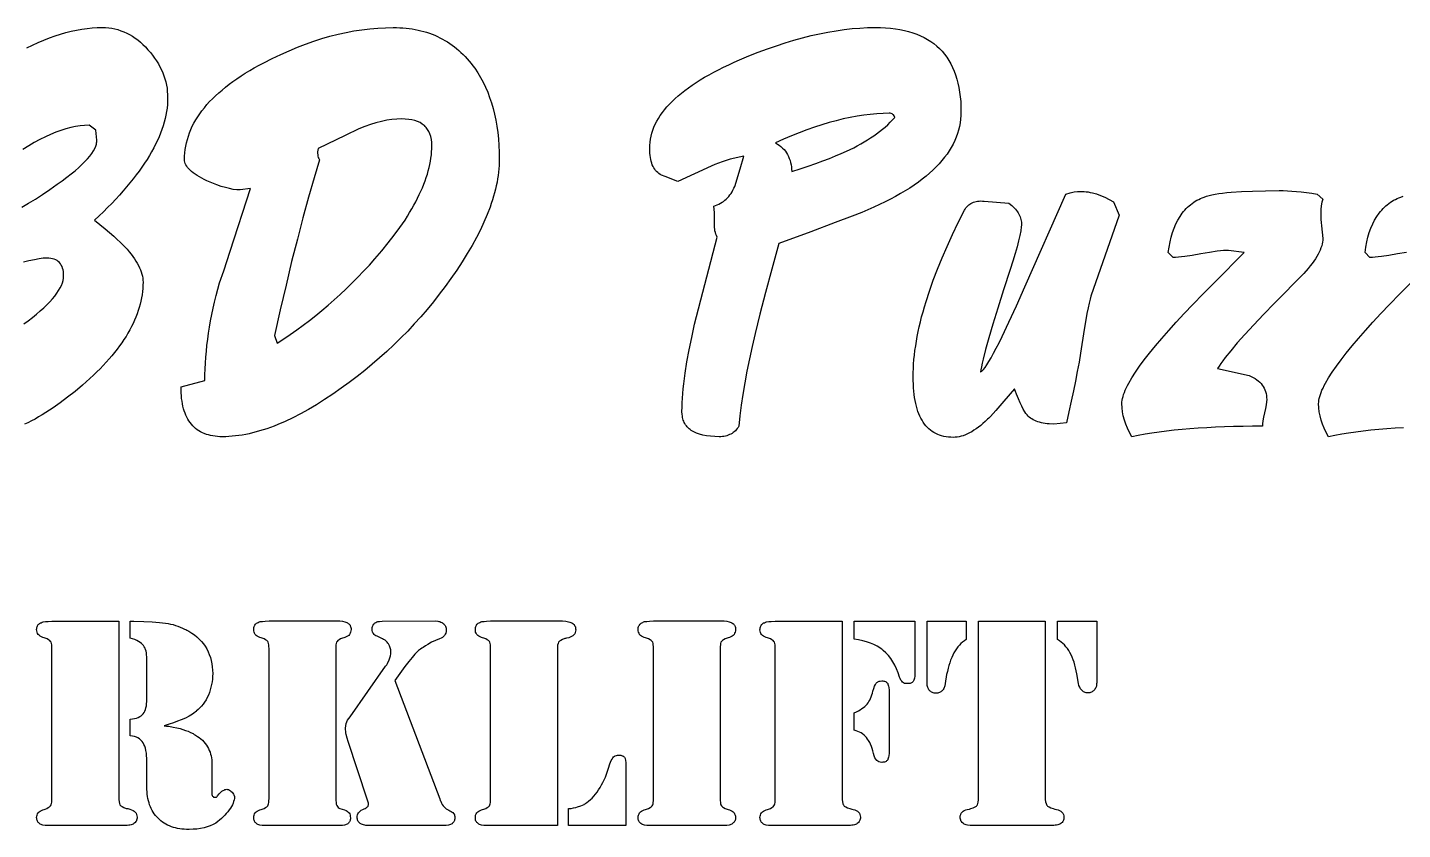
# Model space of a CAD drawing. Extents: x 9 to 960, y -397 to 558.
# Drawn here: x 415.2 to 549.7, y -102.8 to -24.4 of the extents above; entities that cross this region are included whole.
import ezdxf

# ---------------------------------------------------------------- set-up
doc = ezdxf.new("R2010")
doc.units = 0
doc.header["$MEASUREMENT"] = 0
doc.layers.add('TEXT', color=18, linetype='CONTINUOUS')

msp = doc.modelspace()

# ---------------------------------------------------------------- linework, layer by layer
at = {"layer": 'TEXT'}
for points in [[(415.16, -26.41), (415.72, -26.14), (416.28, -25.88), (416.83, -25.65), (417.38, -25.43), (417.92, -25.24), (418.45, -25.06), (418.98, -24.91), (419.51, -24.78), (420.03, -24.67), (420.54, -24.58), (421.05, -24.5), (421.55, -24.45), (422.05, -24.42), (422.54, -24.41), (422.86, -24.42), (423.17, -24.45), (423.47, -24.49), (423.78, -24.55), (424.07, -24.62), (424.36, -24.72), (424.65, -24.83), (424.93, -24.95), (425.21, -25.1), (425.48, -25.26), (425.75, -25.44), (426.01, -25.63), (426.27, -25.84), (426.52, -26.07), (426.77, -26.31), (427.01, -26.58), (427.24, -26.85), (427.46, -27.12), (427.66, -27.4), (427.85, -27.68), (428.03, -27.97), (428.18, -28.25), (428.33, -28.54), (428.45, -28.84), (428.57, -29.13), (428.66, -29.43), (428.75, -29.73), (428.81, -30.04), (428.87, -30.34), (428.9, -30.66), (428.93, -30.97), (428.93, -31.28), (428.93, -31.62), (428.91, -31.95), (428.87, -32.29), (428.82, -32.63), (428.76, -32.97), (428.68, -33.32), (428.59, -33.67), (428.49, -34.02), (428.37, -34.37), (428.24, -34.73), (428.09, -35.09), (427.93, -35.45), (427.76, -35.81), (427.57, -36.18), (427.36, -36.55), (427.15, -36.92), (426.92, -37.3), (426.67, -37.67), (426.41, -38.05), (426.14, -38.44), (425.86, -38.82), (425.56, -39.21), (425.24, -39.6), (424.91, -40), (424.57, -40.39), (424.22, -40.79), (423.85, -41.19), (423.46, -41.6), (423.06, -42.01), (422.65, -42.42), (422.23, -42.83), (421.79, -43.24), (422.82, -44.1), (423.66, -44.82), (424, -45.13), (424.3, -45.41), (424.55, -45.65), (424.74, -45.86), (424.96, -46.09), (425.16, -46.33), (425.35, -46.56), (425.52, -46.79), (425.68, -47.02), (425.83, -47.24), (425.96, -47.46), (426.08, -47.68), (426.19, -47.89), (426.28, -48.1), (426.35, -48.31), (426.42, -48.51), (426.47, -48.71), (426.5, -48.91), (426.52, -49.1), (426.53, -49.29), (426.52, -49.6), (426.51, -49.91), (426.48, -50.22), (426.44, -50.53), (426.38, -50.84), (426.32, -51.15), (426.25, -51.46), (426.16, -51.78), (426.06, -52.09), (425.95, -52.4), (425.83, -52.71), (425.7, -53.03), (425.55, -53.34), (425.4, -53.65), (425.23, -53.97), (425.05, -54.28), (424.86, -54.6), (424.66, -54.91), (424.45, -55.23), (424.22, -55.54), (423.98, -55.86), (423.74, -56.18), (423.48, -56.49), (423.2, -56.81), (422.92, -57.13), (422.63, -57.45), (422.32, -57.76), (422, -58.08), (421.67, -58.4), (421.33, -58.72), (420.62, -59.36), (419.88, -59.98), (419.15, -60.56), (418.43, -61.1), (417.72, -61.6), (417.01, -62.06), (416.66, -62.28), (416.31, -62.48), (415.96, -62.68), (415.62, -62.86), (415.27, -63.04), (414.93, -63.2)], [(414.66, -41.97), (415.33, -41.59), (416.01, -41.18), (416.7, -40.74), (417.41, -40.25), (418.14, -39.74), (418.63, -39.39), (419.08, -39.05), (419.49, -38.73), (419.88, -38.41), (420.23, -38.1), (420.55, -37.81), (420.84, -37.52), (421.1, -37.25), (421.32, -36.98), (421.52, -36.73), (421.68, -36.48), (421.8, -36.25), (421.9, -36.02), (421.96, -35.81), (421.98, -35.7), (421.99, -35.6), (422, -35.5), (421.99, -35.41), (421.92, -34.45), (421.24, -33.97), (420.81, -33.98), (420.37, -34.02), (419.92, -34.09), (419.46, -34.19), (418.98, -34.31), (418.5, -34.47), (418, -34.65), (417.49, -34.86), (416.97, -35.1), (416.44, -35.36), (415.89, -35.65), (415.34, -35.98), (414.77, -36.32)], [(550.1, -46.39), (549.24, -46.54), (548.39, -46.69), (547.65, -46.8), (547.33, -46.84), (547.03, -46.86), (546.77, -46.88), (546.53, -46.89), (546.05, -46.41), (546.13, -45.88), (546.22, -45.37), (546.34, -44.89), (546.47, -44.44), (546.63, -44.01), (546.8, -43.61), (546.99, -43.23), (547.2, -42.88), (547.43, -42.56), (547.55, -42.4), (547.68, -42.25), (547.81, -42.11), (547.94, -41.98), (548.08, -41.85), (548.23, -41.73), (548.38, -41.61), (548.53, -41.5), (548.69, -41.4), (548.85, -41.3), (549.02, -41.21), (549.19, -41.13), (549.37, -41.05), (549.55, -40.98), (549.78, -40.9)], [(414.86, -53.39), (415.29, -53.07), (415.71, -52.75), (416.11, -52.43), (416.47, -52.12), (416.81, -51.82), (417.12, -51.52), (417.41, -51.23), (417.66, -50.94), (417.9, -50.67), (418.1, -50.39), (418.27, -50.13), (418.42, -49.87), (418.55, -49.62), (418.64, -49.37), (418.71, -49.13), (418.75, -48.9), (418.76, -48.67), (418.76, -48.47), (418.74, -48.27), (418.7, -48.09), (418.66, -47.92), (418.6, -47.77), (418.53, -47.63), (418.45, -47.5), (418.35, -47.38), (418.24, -47.28), (418.12, -47.2), (417.98, -47.12), (417.84, -47.06), (417.67, -47.02), (417.5, -46.98), (417.31, -46.96), (417.11, -46.95), (416.95, -46.96), (416.77, -46.97), (416.37, -47.02), (415.9, -47.11), (415.36, -47.23), (414.83, -47.35)], [(549.82, -63.53), (548.99, -63.58), (548.18, -63.64), (547.39, -63.71), (546.62, -63.78), (545.88, -63.87), (545.15, -63.96), (544.45, -64.06), (543.77, -64.17), (543.11, -64.29), (542.47, -64.41), (542.25, -64), (542.05, -63.59), (541.89, -63.18), (541.75, -62.78), (541.65, -62.38), (541.57, -61.98), (541.53, -61.58), (541.51, -61.18), (541.52, -61.02), (541.54, -60.85), (541.57, -60.68), (541.62, -60.49), (541.68, -60.29), (541.76, -60.09), (541.84, -59.87), (541.95, -59.65), (542.06, -59.41), (542.19, -59.17), (542.49, -58.66), (542.84, -58.11), (543.25, -57.52), (543.71, -56.9), (544.22, -56.24), (544.79, -55.54), (545.42, -54.8), (546.09, -54.03), (546.83, -53.22), (547.61, -52.37), (548.45, -51.49), (549.46, -50.45), (550.64, -49.26)]]:
    msp.add_lwpolyline(points, dxfattribs=at)
for points in [[(430.24, -59.53), (432.58, -58.91), (432.58, -58.35), (432.6, -57.79), (432.63, -57.22), (432.67, -56.64), (432.72, -56.06), (432.78, -55.48), (432.85, -54.89), (432.94, -54.29), (433.03, -53.69), (433.14, -53.09), (433.26, -52.48), (433.39, -51.86), (433.53, -51.25), (433.68, -50.62), (433.85, -49.99), (434.02, -49.36), (434.42, -48.19), (435.05, -46.27), (437.04, -40.15), (436.01, -40.29), (435.69, -40.27), (435.35, -40.23), (434.98, -40.16), (434.59, -40.06), (434.17, -39.94), (433.73, -39.79), (433.27, -39.6), (432.78, -39.39), (432.52, -39.27), (432.27, -39.14), (432.04, -39.01), (431.82, -38.88), (431.62, -38.75), (431.44, -38.62), (431.28, -38.49), (431.13, -38.36), (431.01, -38.24), (430.89, -38.11), (430.8, -37.98), (430.72, -37.85), (430.66, -37.72), (430.62, -37.59), (430.59, -37.46), (430.58, -37.33), (430.59, -36.99), (430.61, -36.66), (430.65, -36.33), (430.71, -36), (430.77, -35.67), (430.86, -35.35), (430.96, -35.02), (431.07, -34.7), (431.2, -34.39), (431.34, -34.07), (431.5, -33.76), (431.68, -33.45), (431.87, -33.15), (432.07, -32.85), (432.29, -32.54), (432.53, -32.25), (432.78, -31.95), (433.04, -31.66), (433.32, -31.37), (433.62, -31.08), (433.93, -30.8), (434.25, -30.52), (434.6, -30.24), (434.95, -29.96), (435.32, -29.69), (435.71, -29.42), (436.11, -29.15), (436.53, -28.88), (436.96, -28.62), (437.41, -28.36), (437.87, -28.1), (438.35, -27.85), (439.17, -27.43), (439.99, -27.04), (440.81, -26.68), (441.62, -26.34), (442.42, -26.04), (443.22, -25.75), (444.02, -25.5), (444.81, -25.27), (445.6, -25.07), (446.38, -24.9), (447.16, -24.75), (447.94, -24.63), (448.71, -24.53), (449.48, -24.47), (450.24, -24.43), (451, -24.41), (451.32, -24.42), (451.63, -24.43), (451.94, -24.45), (452.25, -24.47), (452.55, -24.51), (452.85, -24.55), (453.14, -24.6), (453.43, -24.66), (453.71, -24.73), (453.99, -24.8), (454.26, -24.88), (454.53, -24.97), (454.8, -25.07), (455.06, -25.17), (455.32, -25.29), (455.57, -25.41), (455.81, -25.54), (456.06, -25.67), (456.29, -25.82), (456.53, -25.97), (456.76, -26.13), (456.98, -26.3), (457.2, -26.47), (457.41, -26.65), (457.62, -26.85), (457.83, -27.04), (458.03, -27.25), (458.23, -27.46), (458.42, -27.69), (458.61, -27.92), (458.79, -28.15), (458.97, -28.4), (459.26, -28.84), (459.53, -29.29), (459.79, -29.76), (460.02, -30.24), (460.24, -30.74), (460.43, -31.26), (460.61, -31.79), (460.77, -32.33), (460.91, -32.89), (461.04, -33.47), (461.14, -34.07), (461.22, -34.67), (461.29, -35.3), (461.34, -35.94), (461.37, -36.59), (461.37, -37.26), (461.37, -37.58), (461.36, -37.9), (461.33, -38.22), (461.3, -38.54), (461.26, -38.87), (461.21, -39.2), (461.15, -39.54), (461.08, -39.88), (461, -40.22), (460.91, -40.56), (460.81, -40.91), (460.71, -41.26), (460.59, -41.61), (460.47, -41.97), (460.19, -42.69), (459.87, -43.43), (459.52, -44.18), (459.13, -44.94), (458.71, -45.72), (458.24, -46.51), (457.74, -47.31), (457.21, -48.12), (456.63, -48.95), (456.07, -49.72), (455.5, -50.48), (454.92, -51.23), (454.31, -51.96), (453.7, -52.68), (453.06, -53.39), (452.42, -54.08), (451.75, -54.76), (451.07, -55.42), (450.38, -56.07), (449.67, -56.7), (448.95, -57.32), (448.21, -57.93), (447.46, -58.52), (446.69, -59.1), (445.91, -59.67), (445.09, -60.24), (444.29, -60.78), (443.49, -61.28), (442.71, -61.74), (441.94, -62.17), (441.18, -62.56), (440.44, -62.91), (439.71, -63.23), (439.35, -63.37), (438.99, -63.5), (438.63, -63.63), (438.28, -63.75), (437.93, -63.85), (437.59, -63.95), (437.24, -64.04), (436.9, -64.12), (436.57, -64.19), (436.23, -64.25), (435.9, -64.3), (435.57, -64.34), (435.25, -64.37), (434.93, -64.39), (434.61, -64.41), (434.3, -64.41), (434.05, -64.41), (433.8, -64.39), (433.57, -64.37), (433.35, -64.34), (433.13, -64.29), (432.92, -64.24), (432.72, -64.18), (432.52, -64.11), (432.34, -64.03), (432.16, -63.94), (431.99, -63.84), (431.82, -63.73), (431.67, -63.61), (431.52, -63.48), (431.38, -63.34), (431.25, -63.19), (431.13, -63.03), (431.02, -62.87), (430.91, -62.69), (430.81, -62.51), (430.72, -62.31), (430.64, -62.11), (430.56, -61.89), (430.49, -61.67), (430.43, -61.43), (430.38, -61.19), (430.34, -60.94), (430.3, -60.68), (430.28, -60.4), (430.26, -60.12), (430.24, -59.83)], [(484.81, -63.38), (484.73, -63.51), (484.65, -63.62), (484.55, -63.73), (484.46, -63.83), (484.36, -63.92), (484.25, -64.01), (484.14, -64.09), (484.02, -64.15), (483.9, -64.21), (483.77, -64.27), (483.64, -64.31), (483.5, -64.35), (483.35, -64.38), (483.2, -64.4), (483.05, -64.41), (482.89, -64.41), (482.45, -64.4), (482.03, -64.37), (481.65, -64.33), (481.29, -64.26), (480.97, -64.17), (480.67, -64.06), (480.4, -63.94), (480.27, -63.87), (480.15, -63.79), (480.04, -63.71), (479.94, -63.63), (479.85, -63.54), (479.76, -63.45), (479.67, -63.35), (479.6, -63.24), (479.53, -63.13), (479.47, -63.02), (479.42, -62.9), (479.37, -62.78), (479.33, -62.65), (479.3, -62.52), (479.28, -62.38), (479.26, -62.24), (479.24, -61.94), (479.25, -61.53), (479.26, -61.1), (479.29, -60.65), (479.32, -60.19), (479.36, -59.72), (479.42, -59.23), (479.55, -58.19), (479.73, -57.09), (479.94, -55.93), (480.19, -54.71), (480.48, -53.42), (482.68, -44.89), (482.62, -44.75), (482.56, -44.61), (482.51, -44.45), (482.47, -44.29), (482.44, -44.13), (482.42, -43.95), (482.41, -43.77), (482.41, -43.59), (482.41, -42.49), (482.34, -41.87), (482.51, -41.81), (482.68, -41.75), (482.85, -41.68), (483.01, -41.59), (483.16, -41.5), (483.3, -41.41), (483.44, -41.3), (483.57, -41.18), (483.7, -41.06), (483.82, -40.92), (483.93, -40.78), (484.04, -40.63), (484.14, -40.47), (484.23, -40.31), (484.32, -40.13), (484.4, -39.94), (484.93, -38.21), (485.29, -36.99), (484.84, -37.08), (484.4, -37.18), (483.97, -37.29), (483.57, -37.4), (483.17, -37.53), (482.8, -37.66), (482.44, -37.8), (482.1, -37.95), (478.83, -39.46), (477.58, -38.98), (477.25, -38.84), (477.11, -38.78), (476.99, -38.69), (476.87, -38.6), (476.76, -38.5), (476.66, -38.39), (476.57, -38.26), (476.49, -38.13), (476.41, -37.99), (476.34, -37.83), (476.28, -37.67), (476.23, -37.49), (476.18, -37.31), (476.15, -37.11), (476.12, -36.91), (476.1, -36.69), (476.09, -36.47), (476.08, -36.23), (476.09, -35.93), (476.12, -35.63), (476.16, -35.33), (476.22, -35.03), (476.3, -34.74), (476.39, -34.44), (476.5, -34.15), (476.63, -33.86), (476.78, -33.58), (476.94, -33.29), (477.12, -33.01), (477.32, -32.73), (477.53, -32.45), (477.77, -32.17), (478.02, -31.9), (478.28, -31.63), (478.57, -31.36), (478.87, -31.09), (479.18, -30.83), (479.52, -30.56), (479.87, -30.3), (480.24, -30.04), (480.63, -29.79), (481.03, -29.53), (481.45, -29.28), (481.89, -29.03), (482.35, -28.78), (482.82, -28.54), (483.31, -28.29), (483.81, -28.05), (484.34, -27.81), (484.88, -27.57), (485.79, -27.19), (486.7, -26.83), (487.59, -26.5), (488.47, -26.19), (489.33, -25.91), (490.19, -25.65), (491.04, -25.41), (491.87, -25.2), (492.7, -25.02), (493.51, -24.86), (494.31, -24.72), (495.1, -24.61), (495.88, -24.52), (496.64, -24.46), (497.4, -24.42), (498.14, -24.41), (498.66, -24.42), (499.16, -24.44), (499.64, -24.48), (500.11, -24.54), (500.56, -24.61), (500.99, -24.7), (501.41, -24.81), (501.81, -24.93), (502.2, -25.06), (502.57, -25.22), (502.92, -25.39), (503.25, -25.57), (503.57, -25.77), (503.88, -25.99), (504.16, -26.22), (504.43, -26.47), (504.69, -26.74), (504.92, -27.02), (505.15, -27.32), (505.35, -27.63), (505.54, -27.96), (505.71, -28.31), (505.87, -28.67), (506.01, -29.05), (506.13, -29.45), (506.23, -29.86), (506.32, -30.28), (506.4, -30.73), (506.46, -31.19), (506.5, -31.66), (506.52, -32.15), (506.53, -32.66), (506.52, -33.02), (506.49, -33.38), (506.44, -33.74), (506.38, -34.09), (506.29, -34.44), (506.19, -34.78), (506.07, -35.13), (505.92, -35.46), (505.76, -35.8), (505.58, -36.13), (505.38, -36.46), (505.17, -36.78), (504.93, -37.1), (504.67, -37.42), (504.4, -37.73), (504.11, -38.04), (503.79, -38.34), (503.46, -38.64), (503.11, -38.94), (502.74, -39.24), (502.36, -39.53), (501.95, -39.81), (501.52, -40.1), (501.08, -40.38), (500.61, -40.65), (500.13, -40.93), (499.63, -41.2), (499.11, -41.46), (498.57, -41.72), (498.01, -41.98), (497.43, -42.24), (496.84, -42.49), (495.89, -42.86), (494.23, -43.48), (491.84, -44.37), (488.73, -45.51), (488.04, -48.02), (487.42, -50.32), (486.87, -52.42), (486.39, -54.31), (486.1, -55.58), (485.83, -56.81), (485.59, -58), (485.38, -59.15), (485.19, -60.27), (485.04, -61.34), (484.91, -62.38)], [(443.78, -37.33), (443.25, -39.12), (442.71, -41.01), (442.16, -43), (441.62, -45.1), (441.06, -47.3), (440.51, -49.6), (439.95, -52.01), (439.38, -54.52), (439.66, -55.27), (440.3, -54.85), (440.93, -54.42), (441.56, -53.98), (442.19, -53.52), (442.8, -53.05), (443.42, -52.56), (444.02, -52.07), (444.62, -51.56), (445.22, -51.04), (445.8, -50.5), (446.39, -49.96), (446.96, -49.39), (447.53, -48.82), (448.1, -48.24), (448.66, -47.64), (449.21, -47.02), (449.88, -46.24), (450.51, -45.47), (451.1, -44.71), (451.65, -43.96), (452.15, -43.23), (452.38, -42.86), (452.6, -42.5), (452.81, -42.15), (453.02, -41.79), (453.21, -41.44), (453.38, -41.1), (453.55, -40.75), (453.71, -40.41), (453.86, -40.07), (453.99, -39.74), (454.12, -39.41), (454.23, -39.08), (454.34, -38.75), (454.43, -38.43), (454.51, -38.11), (454.58, -37.79), (454.64, -37.48), (454.69, -37.17), (454.73, -36.86), (454.75, -36.56), (454.77, -36.26), (454.78, -35.96), (454.77, -35.64), (454.73, -35.35), (454.67, -35.07), (454.59, -34.82), (454.49, -34.58), (454.43, -34.47), (454.36, -34.37), (454.29, -34.27), (454.21, -34.17), (454.13, -34.08), (454.04, -34), (453.94, -33.92), (453.84, -33.85), (453.62, -33.71), (453.38, -33.6), (453.11, -33.51), (452.83, -33.44), (452.51, -33.39), (452.18, -33.36), (451.82, -33.35), (451.35, -33.36), (450.86, -33.41), (450.36, -33.48), (449.85, -33.59), (449.31, -33.72), (448.77, -33.89), (448.21, -34.08), (447.63, -34.31), (446.29, -34.96), (443.64, -36.23), (443.61, -36.4), (443.6, -36.56), (443.6, -36.71), (443.61, -36.85), (443.63, -36.99), (443.67, -37.11), (443.72, -37.23)], [(488.38, -35.68), (488.58, -35.8), (488.76, -35.92), (488.92, -36.05), (489.08, -36.19), (489.22, -36.34), (489.35, -36.5), (489.47, -36.66), (489.57, -36.83), (489.66, -37.01), (489.74, -37.2), (489.81, -37.4), (489.87, -37.6), (489.91, -37.82), (489.94, -38.04), (489.96, -38.26), (489.97, -38.5), (490.8, -38.23), (491.59, -37.96), (492.33, -37.71), (493.02, -37.45), (493.67, -37.21), (494.27, -36.97), (494.82, -36.73), (495.33, -36.51), (495.69, -36.33), (496.05, -36.16), (496.39, -35.97), (496.73, -35.79), (497.06, -35.6), (497.38, -35.4), (497.69, -35.2), (497.99, -35), (498.28, -34.79), (498.56, -34.58), (498.84, -34.36), (499.1, -34.14), (499.36, -33.91), (499.6, -33.68), (499.84, -33.45), (500.07, -33.21), (500.03, -33.11), (499.98, -33.03), (499.93, -32.96), (499.86, -32.9), (499.79, -32.85), (499.71, -32.82), (499.62, -32.8), (499.52, -32.8), (498.91, -32.81), (498.29, -32.84), (497.66, -32.9), (497.02, -32.98), (496.36, -33.08), (495.7, -33.2), (495.02, -33.35), (494.33, -33.52), (493.63, -33.71), (492.91, -33.92), (492.19, -34.16), (491.45, -34.42), (490.7, -34.7), (489.94, -35.01), (489.17, -35.33)], [(515.6, -63.17), (515.17, -63.16), (514.97, -63.14), (514.77, -63.12), (514.58, -63.09), (514.4, -63.05), (514.22, -63), (514.05, -62.95), (513.9, -62.89), (513.74, -62.83), (513.6, -62.75), (513.46, -62.67), (513.33, -62.59), (513.21, -62.49), (513.1, -62.39), (512.99, -62.28), (512.88, -62.15), (512.76, -61.97), (512.62, -61.73), (512.47, -61.44), (512.31, -61.09), (512.14, -60.7), (511.95, -60.24), (511.75, -59.74), (510.71, -60.95), (509.93, -61.85), (509.41, -62.43), (509.24, -62.6), (509.14, -62.69), (508.91, -62.91), (508.68, -63.11), (508.46, -63.3), (508.23, -63.48), (508.01, -63.64), (507.8, -63.78), (507.58, -63.92), (507.37, -64.03), (507.16, -64.14), (506.96, -64.23), (506.75, -64.31), (506.55, -64.37), (506.35, -64.42), (506.16, -64.45), (505.96, -64.47), (505.77, -64.48), (505.53, -64.47), (505.3, -64.46), (505.07, -64.43), (504.86, -64.39), (504.64, -64.34), (504.44, -64.27), (504.25, -64.2), (504.06, -64.11), (503.88, -64.01), (503.71, -63.9), (503.54, -63.78), (503.39, -63.65), (503.24, -63.51), (503.1, -63.35), (502.96, -63.18), (502.84, -63), (502.72, -62.81), (502.61, -62.61), (502.5, -62.4), (502.41, -62.17), (502.32, -61.94), (502.24, -61.69), (502.17, -61.43), (502.1, -61.16), (502.04, -60.87), (501.99, -60.58), (501.95, -60.27), (501.92, -59.96), (501.89, -59.63), (501.87, -59.29), (501.86, -58.93), (501.86, -58.57), (501.86, -58.15), (501.88, -57.73), (501.9, -57.31), (501.93, -56.87), (501.98, -56.43), (502.03, -55.99), (502.1, -55.54), (502.17, -55.08), (502.25, -54.61), (502.35, -54.14), (502.45, -53.67), (502.56, -53.19), (502.68, -52.7), (502.82, -52.2), (502.96, -51.7), (503.11, -51.2), (503.44, -50.17), (503.82, -49.11), (504.23, -48.04), (504.68, -46.93), (505.17, -45.81), (505.7, -44.66), (506.27, -43.48), (506.87, -42.28), (506.94, -42.16), (507.02, -42.04), (507.11, -41.94), (507.2, -41.84), (507.3, -41.75), (507.4, -41.67), (507.51, -41.6), (507.63, -41.54), (507.75, -41.49), (507.88, -41.45), (508.02, -41.42), (508.16, -41.39), (508.31, -41.38), (508.47, -41.37), (508.63, -41.38), (508.8, -41.39), (511.2, -41.59), (511.49, -41.82), (511.62, -41.94), (511.74, -42.05), (511.86, -42.17), (511.96, -42.29), (512.05, -42.42), (512.13, -42.54), (512.2, -42.66), (512.27, -42.79), (512.32, -42.92), (512.36, -43.05), (512.4, -43.18), (512.42, -43.32), (512.44, -43.45), (512.44, -43.59), (512.44, -43.73), (512.42, -43.9), (512.37, -44.28), (512.29, -44.73), (512.16, -45.25), (512.01, -45.85), (511.82, -46.51), (511.6, -47.25), (511.34, -48.05), (510.69, -50.05), (510.13, -51.83), (509.65, -53.4), (509.24, -54.76), (508.92, -55.9), (508.69, -56.84), (508.6, -57.23), (508.53, -57.57), (508.48, -57.86), (508.45, -58.09), (508.51, -58.05), (508.58, -58), (508.72, -57.85), (508.88, -57.65), (509.06, -57.39), (509.26, -57.07), (509.48, -56.69), (509.72, -56.26), (509.98, -55.77), (510.26, -55.22), (510.56, -54.61), (511.22, -53.23), (511.96, -51.62), (512.78, -49.77), (516.77, -40.7), (517.22, -40.58), (517.61, -40.49), (517.94, -40.44), (518.09, -40.43), (518.21, -40.43), (518.4, -40.43), (518.59, -40.44), (518.79, -40.46), (518.98, -40.49), (519.18, -40.53), (519.38, -40.57), (519.78, -40.68), (520.18, -40.83), (520.6, -41.01), (521.02, -41.22), (521.44, -41.46), (521.99, -42.76), (519.24, -50.67), (519.15, -50.97), (519.06, -51.35), (518.96, -51.82), (518.85, -52.37), (518.73, -53), (518.61, -53.72), (518.35, -55.41), (518.22, -56.25), (518.08, -57.12), (517.91, -58.03), (517.73, -58.97), (517.53, -59.93), (517.32, -60.94), (517.09, -61.97), (516.84, -63.04)], [(536.43, -60.77), (536.41, -61.01), (536.37, -61.3), (536.31, -61.66), (536.22, -62.08), (536.13, -62.49), (536.07, -62.85), (536.03, -63.14), (536.01, -63.38), (535.05, -63.39), (534.12, -63.4), (533.2, -63.42), (532.3, -63.45), (531.43, -63.48), (530.58, -63.53), (529.74, -63.58), (528.93, -63.64), (528.15, -63.71), (527.38, -63.78), (526.63, -63.87), (525.91, -63.96), (525.21, -64.06), (524.53, -64.17), (523.87, -64.29), (523.23, -64.41), (523, -64), (522.81, -63.59), (522.64, -63.18), (522.51, -62.78), (522.4, -62.38), (522.33, -61.98), (522.28, -61.58), (522.27, -61.18), (522.27, -61.02), (522.3, -60.85), (522.33, -60.68), (522.38, -60.49), (522.44, -60.29), (522.51, -60.09), (522.6, -59.87), (522.7, -59.65), (522.82, -59.41), (522.95, -59.17), (523.24, -58.66), (523.6, -58.11), (524, -57.52), (524.46, -56.9), (524.98, -56.24), (525.55, -55.54), (526.17, -54.8), (526.85, -54.03), (527.58, -53.22), (528.37, -52.37), (529.21, -51.49), (530.22, -50.45), (531.39, -49.26), (534.23, -46.41), (532.71, -46.2), (532.48, -46.2), (532.21, -46.22), (531.91, -46.25), (531.59, -46.28), (530.85, -46.39), (530, -46.54), (529.15, -46.69), (528.41, -46.8), (528.09, -46.84), (527.79, -46.86), (527.52, -46.88), (527.29, -46.89), (526.8, -46.41), (526.88, -45.88), (526.98, -45.37), (527.09, -44.89), (527.23, -44.44), (527.38, -44.01), (527.55, -43.61), (527.75, -43.23), (527.96, -42.88), (528.18, -42.56), (528.31, -42.4), (528.43, -42.25), (528.56, -42.11), (528.7, -41.98), (528.84, -41.85), (528.98, -41.73), (529.13, -41.61), (529.29, -41.5), (529.44, -41.4), (529.61, -41.3), (529.78, -41.21), (529.95, -41.13), (530.13, -41.05), (530.31, -40.98), (530.53, -40.9), (530.79, -40.83), (531.07, -40.77), (531.39, -40.7), (531.74, -40.65), (532.12, -40.6), (532.53, -40.55), (532.97, -40.51), (533.96, -40.44), (535.06, -40.4), (536.3, -40.37), (537.66, -40.36), (538.05, -40.36), (538.46, -40.38), (538.89, -40.41), (539.35, -40.44), (539.82, -40.49), (540.32, -40.55), (540.84, -40.62), (541.37, -40.7), (541.92, -41.18), (541.83, -41.5), (541.77, -41.83), (541.73, -42.19), (541.72, -42.56), (541.72, -42.87), (541.74, -43.17), (541.76, -43.48), (541.79, -43.79), (541.92, -45.03), (541.92, -45.21), (541.9, -45.38), (541.86, -45.57), (541.81, -45.76), (541.74, -45.96), (541.66, -46.16), (541.57, -46.36), (541.46, -46.58), (541.34, -46.79), (541.2, -47.02), (541.05, -47.25), (540.88, -47.48), (540.7, -47.72), (540.5, -47.96), (540.07, -48.47), (537.18, -51.35), (536.12, -52.46), (535.16, -53.48), (534.31, -54.41), (533.56, -55.25), (532.91, -56.01), (532.38, -56.68), (532.15, -56.98), (531.94, -57.25), (531.77, -57.51), (531.62, -57.75), (534.71, -58.43), (534.92, -58.52), (535.11, -58.62), (535.29, -58.72), (535.46, -58.84), (535.61, -58.96), (535.75, -59.08), (535.88, -59.22), (536, -59.36), (536.1, -59.51), (536.18, -59.67), (536.26, -59.83), (536.32, -60), (536.37, -60.18), (536.4, -60.37), (536.42, -60.57)], [(424.15, -82.45), (424.15, -99.63), (424.15, -99.88), (424.18, -100.09), (424.21, -100.25), (424.27, -100.38), (424.3, -100.43), (424.35, -100.48), (424.41, -100.53), (424.48, -100.57), (424.65, -100.66), (424.87, -100.74), (424.96, -100.75), (425.04, -100.77), (425.25, -100.83), (425.41, -100.88), (425.55, -100.95), (425.66, -101.02), (425.76, -101.11), (425.84, -101.22), (425.9, -101.33), (425.93, -101.46), (425.94, -101.61), (425.94, -101.71), (425.92, -101.8), (425.9, -101.89), (425.87, -101.97), (425.83, -102.04), (425.77, -102.11), (425.71, -102.17), (425.64, -102.22), (425.56, -102.27), (425.47, -102.31), (425.36, -102.34), (425.25, -102.37), (425.12, -102.39), (424.98, -102.4), (424.66, -102.42), (424.18, -102.42), (417.62, -102.42), (417.23, -102.42), (416.96, -102.4), (416.74, -102.37), (416.64, -102.34), (416.55, -102.31), (416.46, -102.27), (416.39, -102.22), (416.33, -102.17), (416.27, -102.11), (416.23, -102.05), (416.19, -101.98), (416.16, -101.9), (416.14, -101.82), (416.13, -101.73), (416.12, -101.64), (416.13, -101.51), (416.16, -101.39), (416.21, -101.28), (416.27, -101.17), (416.36, -101.08), (416.46, -101.01), (416.58, -100.94), (416.72, -100.89), (416.84, -100.86), (416.95, -100.81), (417.11, -100.74), (417.26, -100.66), (417.38, -100.58), (417.47, -100.49), (417.53, -100.4), (417.57, -100.28), (417.6, -100.14), (417.61, -99.98), (417.62, -99.78), (417.62, -85.11), (417.62, -84.92), (417.6, -84.75), (417.58, -84.62), (417.54, -84.51), (417.49, -84.42), (417.41, -84.34), (417.29, -84.26), (417.14, -84.18), (416.95, -84.11), (416.84, -84.07), (416.72, -84.03), (416.58, -83.97), (416.46, -83.9), (416.36, -83.82), (416.27, -83.73), (416.21, -83.64), (416.16, -83.52), (416.13, -83.4), (416.12, -83.25), (416.13, -83.16), (416.14, -83.07), (416.16, -82.99), (416.19, -82.91), (416.23, -82.84), (416.28, -82.78), (416.34, -82.72), (416.41, -82.67), (416.48, -82.62), (416.57, -82.59), (416.66, -82.55), (416.76, -82.52), (416.98, -82.49), (417.23, -82.48), (417.62, -82.45)], [(425.28, -84.06), (425.28, -82.45), (425.64, -82.45), (426.6, -82.47), (427.43, -82.51), (428.13, -82.56), (428.71, -82.63), (428.97, -82.67), (429.22, -82.72), (429.46, -82.78), (429.7, -82.85), (429.93, -82.93), (430.15, -83.02), (430.37, -83.12), (430.58, -83.22), (430.7, -83.26), (430.81, -83.31), (431, -83.43), (431.29, -83.6), (431.55, -83.79), (431.8, -83.98), (432.02, -84.19), (432.23, -84.42), (432.43, -84.65), (432.6, -84.9), (432.75, -85.16), (432.89, -85.43), (433.01, -85.7), (433.11, -85.99), (433.19, -86.29), (433.26, -86.6), (433.3, -86.91), (433.33, -87.23), (433.34, -87.57), (433.33, -87.84), (433.31, -88.11), (433.28, -88.38), (433.23, -88.64), (433.17, -88.9), (433.1, -89.16), (433.02, -89.41), (432.92, -89.66), (432.81, -89.9), (432.69, -90.13), (432.55, -90.35), (432.41, -90.55), (432.25, -90.74), (432.09, -90.92), (431.91, -91.09), (431.72, -91.25), (431.71, -91.26), (431.66, -91.31), (431.51, -91.42), (431.35, -91.53), (431.2, -91.63), (431.03, -91.73), (430.67, -91.91), (430.25, -92.09), (429.91, -92.23), (429.52, -92.37), (429.08, -92.51), (428.58, -92.66), (428.82, -92.7), (429.06, -92.72), (429.47, -92.79), (429.84, -92.87), (430.16, -92.95), (430.43, -93.03), (430.69, -93.12), (430.94, -93.21), (431.18, -93.32), (431.42, -93.43), (431.54, -93.51), (431.66, -93.58), (431.84, -93.7), (432.02, -93.82), (432.18, -93.95), (432.33, -94.09), (432.47, -94.24), (432.6, -94.39), (432.72, -94.55), (432.83, -94.72), (432.93, -94.89), (433.01, -95.07), (433.08, -95.25), (433.14, -95.43), (433.19, -95.62), (433.22, -95.8), (433.24, -96), (433.25, -96.19), (433.25, -99.18), (433.25, -99.29), (433.27, -99.39), (433.29, -99.47), (433.32, -99.54), (433.37, -99.59), (433.42, -99.63), (433.48, -99.65), (433.55, -99.66), (433.6, -99.66), (433.64, -99.65), (433.7, -99.63), (433.76, -99.59), (433.82, -99.53), (433.97, -99.33), (434.15, -99.15), (434.24, -99.07), (434.36, -99), (434.45, -98.95), (434.54, -98.91), (434.63, -98.89), (434.72, -98.88), (434.79, -98.9), (434.84, -98.91), (434.9, -98.91), (434.98, -98.96), (435.07, -99.02), (435.16, -99.09), (435.24, -99.17), (435.31, -99.25), (435.37, -99.34), (435.41, -99.42), (435.43, -99.51), (435.46, -99.56), (435.46, -99.6), (435.46, -99.66), (435.46, -99.79), (435.43, -99.92), (435.39, -100.07), (435.33, -100.23), (435.26, -100.4), (435.17, -100.56), (435.07, -100.72), (434.96, -100.89), (434.82, -101.07), (434.67, -101.24), (434.52, -101.41), (434.36, -101.58), (434.19, -101.74), (434.01, -101.89), (433.83, -102.04), (433.64, -102.18), (433.37, -102.32), (433.1, -102.44), (432.8, -102.55), (432.49, -102.64), (432.15, -102.71), (431.8, -102.76), (431.43, -102.79), (431.03, -102.81), (430.79, -102.8), (430.56, -102.79), (430.33, -102.77), (430.11, -102.74), (429.9, -102.7), (429.69, -102.65), (429.49, -102.6), (429.3, -102.53), (429.11, -102.46), (428.93, -102.38), (428.76, -102.29), (428.59, -102.19), (428.43, -102.08), (428.28, -101.97), (428.13, -101.84), (427.99, -101.71), (427.86, -101.57), (427.74, -101.43), (427.62, -101.27), (427.52, -101.11), (427.42, -100.94), (427.33, -100.77), (427.25, -100.59), (427.17, -100.4), (427.11, -100.2), (427.05, -100), (427.01, -99.79), (426.97, -99.58), (426.94, -99.35), (426.92, -99.12), (426.91, -98.89), (426.9, -98.64), (426.9, -96.16), (426.9, -95.86), (426.88, -95.58), (426.85, -95.33), (426.81, -95.09), (426.76, -94.87), (426.69, -94.67), (426.61, -94.49), (426.53, -94.33), (426.43, -94.19), (426.31, -94.06), (426.18, -93.95), (426.03, -93.86), (425.87, -93.78), (425.69, -93.72), (425.49, -93.67), (425.28, -93.64), (425.28, -92.03), (425.5, -92), (425.7, -91.96), (425.88, -91.91), (426.05, -91.85), (426.2, -91.77), (426.33, -91.69), (426.44, -91.59), (426.54, -91.49), (426.63, -91.37), (426.7, -91.23), (426.76, -91.08), (426.81, -90.9), (426.85, -90.72), (426.88, -90.51), (426.9, -90.29), (426.9, -90.05), (426.9, -86.16), (426.9, -85.94), (426.88, -85.74), (426.85, -85.55), (426.82, -85.38), (426.77, -85.22), (426.72, -85.07), (426.65, -84.94), (426.57, -84.83), (426.48, -84.72), (426.37, -84.62), (426.24, -84.52), (426.09, -84.43), (425.91, -84.34), (425.72, -84.25), (425.51, -84.17), (425.28, -84.09)], [(445.37, -102.42), (438.85, -102.42), (438.46, -102.42), (438.19, -102.4), (437.96, -102.37), (437.86, -102.34), (437.77, -102.31), (437.69, -102.27), (437.62, -102.22), (437.56, -102.17), (437.5, -102.11), (437.46, -102.05), (437.42, -101.98), (437.39, -101.9), (437.37, -101.82), (437.35, -101.73), (437.35, -101.64), (437.36, -101.51), (437.39, -101.39), (437.43, -101.28), (437.5, -101.17), (437.58, -101.08), (437.69, -101.01), (437.81, -100.94), (437.95, -100.89), (438.07, -100.86), (438.17, -100.81), (438.37, -100.74), (438.52, -100.66), (438.63, -100.58), (438.72, -100.5), (438.77, -100.41), (438.81, -100.3), (438.83, -100.16), (438.84, -99.99), (438.85, -99.78), (438.85, -85.11), (438.84, -84.92), (438.83, -84.75), (438.81, -84.62), (438.77, -84.51), (438.72, -84.42), (438.63, -84.34), (438.52, -84.26), (438.37, -84.18), (438.17, -84.11), (438.07, -84.07), (437.95, -84.03), (437.81, -83.98), (437.69, -83.91), (437.58, -83.83), (437.5, -83.74), (437.43, -83.63), (437.39, -83.52), (437.36, -83.39), (437.35, -83.25), (437.35, -83.15), (437.37, -83.06), (437.39, -82.97), (437.42, -82.89), (437.46, -82.82), (437.51, -82.75), (437.57, -82.69), (437.63, -82.64), (437.71, -82.59), (437.79, -82.56), (437.88, -82.52), (437.98, -82.49), (438.2, -82.46), (438.46, -82.45), (438.85, -82.42), (445.37, -82.42), (445.76, -82.42), (446.03, -82.45), (446.26, -82.51), (446.45, -82.57), (446.53, -82.61), (446.6, -82.66), (446.66, -82.7), (446.72, -82.76), (446.77, -82.82), (446.8, -82.9), (446.83, -82.97), (446.85, -83.06), (446.87, -83.15), (446.87, -83.25), (446.86, -83.39), (446.83, -83.52), (446.79, -83.63), (446.72, -83.74), (446.64, -83.83), (446.53, -83.91), (446.41, -83.98), (446.27, -84.03), (446.16, -84.07), (446.05, -84.11), (445.85, -84.18), (445.7, -84.26), (445.59, -84.34), (445.5, -84.42), (445.45, -84.51), (445.42, -84.62), (445.39, -84.76), (445.38, -84.93), (445.37, -85.14), (445.37, -99.78), (445.38, -99.98), (445.4, -100.16), (445.43, -100.32), (445.48, -100.45), (445.54, -100.57), (445.61, -100.66), (445.7, -100.73), (445.79, -100.77), (446.24, -100.89), (446.38, -100.95), (446.5, -101.02), (446.6, -101.1), (446.68, -101.19), (446.74, -101.29), (446.78, -101.4), (446.8, -101.53), (446.81, -101.67), (446.81, -101.76), (446.8, -101.85), (446.78, -101.93), (446.75, -102), (446.71, -102.07), (446.67, -102.13), (446.62, -102.19), (446.56, -102.24), (446.49, -102.28), (446.41, -102.31), (446.33, -102.35), (446.23, -102.37), (446.02, -102.4), (445.76, -102.42)], [(451.15, -88.23), (455.55, -99.81), (455.6, -99.96), (455.62, -100.01), (455.64, -100.05), (455.72, -100.22), (455.8, -100.37), (455.89, -100.5), (455.97, -100.6), (456.07, -100.7), (456.18, -100.78), (456.29, -100.85), (456.42, -100.92), (456.54, -100.98), (456.66, -101.04), (456.76, -101.1), (456.84, -101.16), (456.9, -101.23), (456.95, -101.29), (456.98, -101.37), (457, -101.45), (457.02, -101.55), (457.02, -101.67), (457.02, -101.76), (457, -101.85), (456.98, -101.93), (456.95, -102), (456.92, -102.07), (456.87, -102.13), (456.81, -102.19), (456.75, -102.24), (456.68, -102.28), (456.6, -102.31), (456.51, -102.35), (456.41, -102.37), (456.18, -102.4), (455.91, -102.42), (448.58, -102.42), (448.32, -102.4), (448.21, -102.39), (448.1, -102.36), (448, -102.33), (447.91, -102.3), (447.83, -102.26), (447.75, -102.21), (447.69, -102.15), (447.63, -102.09), (447.58, -102.02), (447.54, -101.95), (447.51, -101.87), (447.49, -101.79), (447.47, -101.7), (447.47, -101.61), (447.48, -101.49), (447.5, -101.38), (447.54, -101.28), (447.59, -101.19), (447.66, -101.1), (447.75, -101.02), (447.87, -100.93), (448.01, -100.86), (448.15, -100.8), (448.26, -100.74), (448.36, -100.68), (448.43, -100.62), (448.47, -100.59), (448.5, -100.55), (448.53, -100.51), (448.55, -100.47), (448.57, -100.38), (448.58, -100.29), (448.57, -100.22), (448.55, -100.12), (448.46, -99.84), (446.6, -94.2), (446.49, -93.87), (446.41, -93.53), (446.37, -93.36), (446.35, -93.2), (446.34, -93.05), (446.33, -92.91), (446.35, -92.67), (446.39, -92.43), (446.46, -92.28), (446.54, -92.13), (446.65, -91.97), (446.78, -91.8), (450.25, -86.85), (450.31, -86.79), (450.36, -86.72), (450.41, -86.65), (450.45, -86.57), (450.61, -86.22), (450.72, -85.82), (450.75, -85.63), (450.76, -85.44), (450.75, -85.24), (450.71, -85.04), (450.64, -84.85), (450.54, -84.66), (450.48, -84.58), (450.42, -84.5), (450.35, -84.43), (450.28, -84.36), (450.21, -84.31), (450.13, -84.26), (450.04, -84.22), (449.96, -84.18), (449.42, -83.91), (449.3, -83.86), (449.21, -83.81), (449.12, -83.74), (449.06, -83.66), (449, -83.57), (448.97, -83.48), (448.94, -83.37), (448.94, -83.25), (448.94, -83.15), (448.95, -83.06), (448.97, -82.97), (449, -82.89), (449.03, -82.82), (449.07, -82.75), (449.12, -82.69), (449.18, -82.64), (449.24, -82.59), (449.31, -82.56), (449.39, -82.52), (449.48, -82.49), (449.67, -82.46), (449.9, -82.45), (455.1, -82.42), (455.35, -82.44), (455.45, -82.47), (455.56, -82.49), (455.65, -82.53), (455.74, -82.57), (455.82, -82.62), (455.9, -82.67), (455.96, -82.73), (456.02, -82.79), (456.07, -82.87), (456.11, -82.94), (456.14, -83.03), (456.16, -83.12), (456.18, -83.21), (456.18, -83.31), (456.17, -83.46), (456.14, -83.6), (456.09, -83.72), (456.02, -83.84), (455.93, -83.95), (455.81, -84.04), (455.68, -84.12), (455.52, -84.18), (454.75, -84.48), (454.37, -84.71), (454.14, -84.85), (453.91, -85.02), (453.79, -85.09), (453.68, -85.17), (453.57, -85.26), (453.46, -85.32), (453.4, -85.38), (453.34, -85.44), (453.11, -85.68), (452.84, -85.98), (452.53, -86.37), (452.14, -86.88)], [(467.05, -102.42), (460.52, -102.42), (460.13, -102.42), (459.87, -102.4), (459.64, -102.37), (459.54, -102.34), (459.45, -102.31), (459.37, -102.27), (459.3, -102.22), (459.23, -102.17), (459.18, -102.11), (459.13, -102.05), (459.09, -101.98), (459.06, -101.9), (459.04, -101.82), (459.03, -101.73), (459.03, -101.64), (459.04, -101.51), (459.06, -101.39), (459.11, -101.28), (459.18, -101.17), (459.26, -101.08), (459.36, -101.01), (459.49, -100.94), (459.63, -100.89), (459.74, -100.86), (459.85, -100.81), (460.04, -100.74), (460.19, -100.66), (460.31, -100.58), (460.4, -100.5), (460.45, -100.41), (460.48, -100.3), (460.51, -100.16), (460.52, -99.99), (460.52, -99.78), (460.52, -85.11), (460.52, -84.92), (460.51, -84.75), (460.48, -84.62), (460.45, -84.51), (460.4, -84.42), (460.31, -84.34), (460.19, -84.26), (460.04, -84.18), (459.85, -84.11), (459.74, -84.07), (459.63, -84.03), (459.49, -83.98), (459.36, -83.91), (459.26, -83.83), (459.18, -83.74), (459.11, -83.63), (459.06, -83.52), (459.04, -83.39), (459.03, -83.25), (459.03, -83.15), (459.04, -83.06), (459.07, -82.97), (459.1, -82.89), (459.14, -82.82), (459.19, -82.75), (459.24, -82.69), (459.31, -82.64), (459.39, -82.59), (459.47, -82.56), (459.56, -82.52), (459.66, -82.49), (459.88, -82.46), (460.13, -82.45), (460.52, -82.42), (467.08, -82.42), (467.56, -82.42), (467.88, -82.45), (468.15, -82.51), (468.27, -82.54), (468.37, -82.58), (468.47, -82.62), (468.55, -82.67), (468.62, -82.72), (468.68, -82.78), (468.73, -82.85), (468.77, -82.92), (468.81, -83), (468.83, -83.09), (468.84, -83.18), (468.85, -83.28), (468.84, -83.43), (468.8, -83.56), (468.75, -83.67), (468.67, -83.78), (468.57, -83.87), (468.45, -83.95), (468.31, -84.01), (468.16, -84.06), (467.95, -84.12), (467.86, -84.15), (467.77, -84.15), (467.55, -84.23), (467.38, -84.32), (467.31, -84.36), (467.25, -84.41), (467.21, -84.46), (467.17, -84.51), (467.12, -84.64), (467.08, -84.8), (467.06, -85), (467.05, -85.23)], [(482.98, -102.42), (476.45, -102.42), (476.06, -102.42), (475.8, -102.4), (475.57, -102.37), (475.47, -102.34), (475.38, -102.31), (475.3, -102.27), (475.22, -102.22), (475.16, -102.17), (475.11, -102.11), (475.06, -102.05), (475.02, -101.98), (474.99, -101.9), (474.97, -101.82), (474.96, -101.73), (474.96, -101.64), (474.96, -101.51), (474.99, -101.39), (475.04, -101.28), (475.1, -101.17), (475.19, -101.08), (475.29, -101.01), (475.41, -100.94), (475.55, -100.89), (475.67, -100.86), (475.78, -100.81), (475.97, -100.74), (476.12, -100.66), (476.24, -100.58), (476.32, -100.5), (476.38, -100.41), (476.41, -100.3), (476.43, -100.16), (476.45, -99.99), (476.45, -99.78), (476.45, -85.11), (476.45, -84.92), (476.43, -84.75), (476.41, -84.62), (476.38, -84.51), (476.32, -84.42), (476.24, -84.34), (476.12, -84.26), (475.97, -84.18), (475.78, -84.11), (475.67, -84.07), (475.55, -84.03), (475.41, -83.98), (475.29, -83.91), (475.19, -83.83), (475.1, -83.74), (475.04, -83.63), (474.99, -83.52), (474.96, -83.39), (474.96, -83.25), (474.96, -83.15), (474.97, -83.06), (475, -82.97), (475.03, -82.89), (475.07, -82.82), (475.12, -82.75), (475.17, -82.69), (475.24, -82.64), (475.31, -82.59), (475.4, -82.56), (475.49, -82.52), (475.59, -82.49), (475.81, -82.46), (476.06, -82.45), (476.45, -82.42), (482.98, -82.42), (483.37, -82.42), (483.63, -82.45), (483.86, -82.51), (484.05, -82.57), (484.13, -82.61), (484.21, -82.66), (484.27, -82.7), (484.32, -82.76), (484.37, -82.82), (484.41, -82.9), (484.44, -82.97), (484.46, -83.06), (484.47, -83.15), (484.48, -83.25), (484.47, -83.39), (484.44, -83.52), (484.39, -83.63), (484.33, -83.74), (484.24, -83.83), (484.14, -83.91), (484.02, -83.98), (483.88, -84.03), (483.76, -84.07), (483.65, -84.11), (483.46, -84.18), (483.31, -84.26), (483.19, -84.34), (483.11, -84.42), (483.05, -84.51), (483.02, -84.62), (483, -84.76), (482.98, -84.93), (482.98, -85.14), (482.98, -99.75), (482.98, -99.97), (483, -100.16), (483.02, -100.3), (483.05, -100.41), (483.11, -100.5), (483.19, -100.58), (483.31, -100.66), (483.46, -100.74), (483.65, -100.81), (483.76, -100.86), (483.88, -100.89), (484.02, -100.94), (484.14, -101.01), (484.24, -101.08), (484.33, -101.17), (484.39, -101.28), (484.44, -101.39), (484.47, -101.51), (484.48, -101.64), (484.47, -101.73), (484.46, -101.82), (484.44, -101.9), (484.4, -101.98), (484.36, -102.05), (484.32, -102.11), (484.26, -102.17), (484.19, -102.22), (484.12, -102.27), (484.03, -102.31), (483.94, -102.34), (483.84, -102.37), (483.62, -102.4), (483.37, -102.42)], [(494.9, -82.45), (494.9, -99.63), (494.9, -99.89), (494.93, -100.11), (494.97, -100.28), (495, -100.35), (495.03, -100.41), (495.07, -100.46), (495.12, -100.51), (495.18, -100.56), (495.26, -100.6), (495.44, -100.69), (495.67, -100.77), (495.84, -100.81), (496, -100.86), (496.16, -100.9), (496.29, -100.95), (496.41, -101.02), (496.51, -101.11), (496.59, -101.22), (496.65, -101.33), (496.68, -101.46), (496.69, -101.61), (496.69, -101.71), (496.67, -101.8), (496.65, -101.89), (496.62, -101.97), (496.57, -102.04), (496.52, -102.11), (496.46, -102.17), (496.39, -102.22), (496.31, -102.27), (496.22, -102.31), (496.11, -102.34), (496, -102.37), (495.87, -102.39), (495.72, -102.4), (495.4, -102.42), (494.93, -102.42), (488.37, -102.42), (487.98, -102.42), (487.71, -102.4), (487.49, -102.37), (487.38, -102.34), (487.29, -102.31), (487.21, -102.27), (487.14, -102.22), (487.08, -102.17), (487.02, -102.11), (486.98, -102.05), (486.94, -101.98), (486.91, -101.9), (486.89, -101.82), (486.88, -101.73), (486.87, -101.64), (486.88, -101.51), (486.91, -101.39), (486.96, -101.28), (487.02, -101.17), (487.11, -101.08), (487.21, -101.01), (487.33, -100.94), (487.47, -100.89), (487.59, -100.86), (487.69, -100.81), (487.89, -100.74), (488.04, -100.66), (488.15, -100.58), (488.24, -100.5), (488.29, -100.41), (488.33, -100.3), (488.35, -100.16), (488.36, -99.99), (488.37, -99.78), (488.37, -85.11), (488.36, -84.92), (488.35, -84.75), (488.33, -84.62), (488.29, -84.51), (488.24, -84.42), (488.15, -84.34), (488.04, -84.26), (487.89, -84.18), (487.69, -84.11), (487.59, -84.07), (487.47, -84.03), (487.33, -83.98), (487.21, -83.92), (487.11, -83.84), (487.02, -83.75), (486.96, -83.65), (486.91, -83.54), (486.88, -83.41), (486.87, -83.28), (486.88, -83.18), (486.89, -83.09), (486.91, -83), (486.94, -82.92), (486.98, -82.85), (487.03, -82.78), (487.09, -82.72), (487.16, -82.67), (487.23, -82.62), (487.31, -82.59), (487.4, -82.55), (487.5, -82.52), (487.73, -82.49), (487.98, -82.48), (488.37, -82.45)], [(496.09, -82.45), (502.02, -82.45), (502.02, -87.6), (502.01, -87.83), (501.98, -88.03), (501.96, -88.12), (501.93, -88.2), (501.89, -88.27), (501.86, -88.33), (501.81, -88.38), (501.76, -88.43), (501.7, -88.47), (501.63, -88.5), (501.55, -88.52), (501.47, -88.54), (501.37, -88.55), (501.27, -88.55), (501.13, -88.54), (501.01, -88.52), (500.9, -88.47), (500.81, -88.4), (500.73, -88.32), (500.65, -88.2), (500.59, -88.06), (500.52, -87.9), (500.39, -87.49), (500.23, -87.1), (500.06, -86.74), (499.87, -86.41), (499.66, -86.1), (499.43, -85.81), (499.19, -85.55), (498.92, -85.31), (498.78, -85.19), (498.64, -85.09), (498.49, -84.99), (498.34, -84.89), (498.01, -84.72), (497.67, -84.58), (497.3, -84.45), (496.92, -84.35), (496.52, -84.27), (496.09, -84.21)], [(503.22, -82.45), (507.05, -82.45), (507.05, -84.24), (506.87, -84.36), (506.69, -84.49), (506.53, -84.64), (506.37, -84.79), (506.23, -84.96), (506.09, -85.14), (505.96, -85.34), (505.84, -85.54), (505.73, -85.76), (505.62, -86), (505.52, -86.24), (505.43, -86.5), (505.35, -86.77), (505.27, -87.05), (505.2, -87.35), (505.13, -87.66), (504.99, -88.52), (504.94, -88.75), (504.91, -88.85), (504.88, -88.94), (504.84, -89.03), (504.79, -89.11), (504.74, -89.18), (504.69, -89.24), (504.62, -89.3), (504.56, -89.35), (504.49, -89.39), (504.42, -89.42), (504.34, -89.45), (504.26, -89.47), (504.17, -89.48), (504.09, -89.48), (503.99, -89.48), (503.9, -89.47), (503.82, -89.44), (503.74, -89.41), (503.66, -89.38), (503.59, -89.33), (503.52, -89.28), (503.46, -89.21), (503.4, -89.14), (503.35, -89.07), (503.31, -88.99), (503.28, -88.91), (503.25, -88.82), (503.23, -88.72), (503.22, -88.63), (503.22, -88.52)], [(514.78, -82.45), (514.78, -99.63), (514.78, -99.89), (514.81, -100.11), (514.85, -100.28), (514.88, -100.35), (514.91, -100.41), (514.95, -100.46), (515, -100.51), (515.06, -100.56), (515.14, -100.6), (515.32, -100.69), (515.55, -100.77), (515.72, -100.81), (515.88, -100.86), (516.04, -100.9), (516.18, -100.95), (516.3, -101.02), (516.41, -101.11), (516.49, -101.22), (516.55, -101.33), (516.59, -101.46), (516.6, -101.61), (516.6, -101.71), (516.58, -101.8), (516.56, -101.89), (516.52, -101.97), (516.48, -102.04), (516.42, -102.11), (516.36, -102.17), (516.29, -102.22), (516.2, -102.27), (516.11, -102.31), (516, -102.34), (515.88, -102.37), (515.75, -102.39), (515.61, -102.4), (515.28, -102.42), (514.81, -102.42), (508.25, -102.42), (507.74, -102.42), (507.43, -102.4), (507.17, -102.37), (507.05, -102.34), (506.95, -102.31), (506.85, -102.27), (506.77, -102.22), (506.69, -102.17), (506.63, -102.11), (506.57, -102.04), (506.53, -101.97), (506.5, -101.89), (506.47, -101.8), (506.46, -101.71), (506.45, -101.61), (506.46, -101.46), (506.5, -101.33), (506.55, -101.22), (506.63, -101.11), (506.73, -101.02), (506.85, -100.95), (506.99, -100.9), (507.14, -100.86), (507.35, -100.81), (507.43, -100.8), (507.5, -100.77), (507.73, -100.69), (507.91, -100.6), (507.98, -100.56), (508.04, -100.51), (508.09, -100.46), (508.13, -100.41), (508.18, -100.28), (508.22, -100.12), (508.24, -99.91), (508.25, -99.66), (508.25, -82.45)], [(519.81, -82.45), (519.81, -88.46), (519.8, -88.57), (519.79, -88.68), (519.77, -88.78), (519.75, -88.87), (519.71, -88.96), (519.67, -89.04), (519.62, -89.11), (519.57, -89.18), (519.5, -89.25), (519.44, -89.3), (519.37, -89.35), (519.29, -89.38), (519.21, -89.41), (519.12, -89.44), (519.03, -89.45), (518.94, -89.45), (518.85, -89.45), (518.76, -89.44), (518.68, -89.42), (518.61, -89.39), (518.53, -89.35), (518.47, -89.31), (518.4, -89.26), (518.34, -89.2), (518.23, -89.06), (518.14, -88.9), (518.06, -88.72), (518.01, -88.52), (517.86, -87.6), (517.8, -87.29), (517.74, -87.01), (517.67, -86.73), (517.59, -86.46), (517.5, -86.21), (517.4, -85.96), (517.3, -85.73), (517.19, -85.51), (517.07, -85.31), (516.94, -85.12), (516.8, -84.94), (516.65, -84.77), (516.49, -84.62), (516.33, -84.48), (516.16, -84.35), (515.97, -84.24), (515.97, -82.45)], [(496.09, -93.1), (496.09, -91.4), (496.3, -91.3), (496.5, -91.2), (496.68, -91.1), (496.84, -90.99), (496.99, -90.88), (497.13, -90.77), (497.25, -90.66), (497.35, -90.54), (497.44, -90.42), (497.53, -90.29), (497.61, -90.15), (497.69, -89.99), (497.75, -89.83), (497.82, -89.65), (497.87, -89.47), (497.92, -89.27), (498, -89.01), (498.08, -88.79), (498.16, -88.62), (498.25, -88.49), (498.3, -88.44), (498.35, -88.4), (498.41, -88.37), (498.47, -88.34), (498.54, -88.31), (498.62, -88.3), (498.79, -88.28), (498.89, -88.29), (498.98, -88.3), (499.06, -88.32), (499.14, -88.35), (499.21, -88.38), (499.26, -88.43), (499.31, -88.48), (499.36, -88.54), (499.39, -88.61), (499.42, -88.7), (499.45, -88.79), (499.47, -88.91), (499.5, -89.18), (499.51, -89.51), (499.51, -95.02), (499.5, -95.35), (499.47, -95.62), (499.45, -95.74), (499.42, -95.84), (499.39, -95.92), (499.36, -95.99), (499.31, -96.05), (499.26, -96.11), (499.21, -96.15), (499.14, -96.18), (499.06, -96.21), (498.98, -96.23), (498.89, -96.24), (498.79, -96.25), (498.64, -96.24), (498.51, -96.2), (498.4, -96.14), (498.29, -96.05), (498.2, -95.94), (498.12, -95.79), (498.04, -95.6), (497.98, -95.38), (497.92, -95.13), (497.85, -94.9), (497.77, -94.68), (497.69, -94.48), (497.6, -94.29), (497.5, -94.12), (497.4, -93.97), (497.29, -93.82), (497.17, -93.69), (497.05, -93.58), (496.91, -93.47), (496.77, -93.37), (496.61, -93.29), (496.45, -93.22), (496.28, -93.16)], [(468.13, -102.42), (468.13, -100.77), (468.4, -100.74), (468.64, -100.7), (468.85, -100.65), (469.03, -100.6), (469.35, -100.49), (469.66, -100.35), (469.7, -100.31), (469.72, -100.29), (469.75, -100.29), (469.93, -100.17), (470.11, -100.04), (470.29, -99.89), (470.46, -99.73), (470.62, -99.55), (470.78, -99.36), (470.94, -99.15), (471.09, -98.93), (471.24, -98.7), (471.38, -98.45), (471.51, -98.2), (471.63, -97.94), (471.75, -97.68), (471.86, -97.4), (471.96, -97.11), (472.05, -96.82), (472.2, -96.38), (472.26, -96.21), (472.32, -96.07), (472.4, -95.92), (472.47, -95.8), (472.55, -95.7), (472.63, -95.63), (472.72, -95.59), (472.83, -95.56), (472.94, -95.54), (473.07, -95.53), (473.16, -95.53), (473.25, -95.54), (473.33, -95.56), (473.4, -95.59), (473.46, -95.62), (473.52, -95.66), (473.57, -95.7), (473.61, -95.75), (473.64, -95.81), (473.67, -95.88), (473.72, -96.05), (473.75, -96.25), (473.76, -96.49), (473.76, -102.42)]]:
    msp.add_lwpolyline(points, close=True, dxfattribs=at)

doc.saveas('drawing.dxf')
